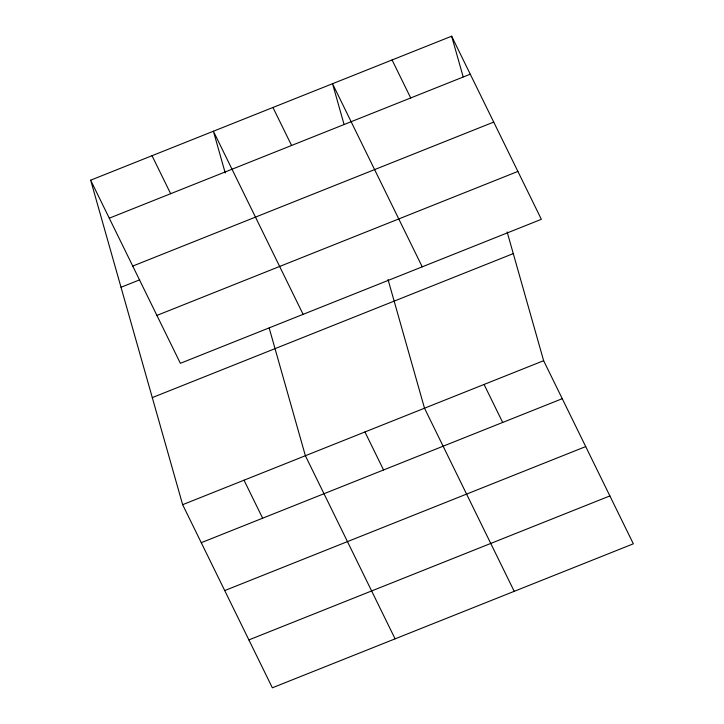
<?xml version="1.0" encoding="UTF-8"?>
<svg xmlns="http://www.w3.org/2000/svg" width="724" height="724" viewBox="0 0 724 724"><rect width="100%" height="100%" fill="white"/><g stroke="black" fill="none" stroke-linecap="round" stroke-linejoin="round"><path stroke-width="1.09" d="M90.663 180.185L451.649 36.2L541.353 219.318L180.367 363.303L90.663 180.185L182.647 504.682L272.351 687.8L633.337 543.814L543.634 360.697L507.144 231.979M109.279 218.186L470.265 74.201M132.736 266.079L493.723 122.085M121.017 287.274L139.741 279.808M156.909 315.42L517.895 171.425M152.293 397.603L513.28 253.608M182.647 504.682L543.634 360.697M201.263 542.683L562.249 398.689M224.721 590.567L585.707 446.581M248.893 639.907L609.88 495.922M392.082 59.956L410.698 97.957M484.066 384.453L502.682 422.454M422.228 266.83L332.524 83.713L344.054 124.41M514.212 591.327L424.508 408.209L388.019 279.491M272.957 107.478L291.573 145.47M364.941 431.966L383.557 469.966M303.103 314.352L213.399 131.234L225.236 173M395.087 638.84L305.383 455.731L269.201 328.09M152.031 155.714L170.647 193.706M244.015 480.202L262.631 518.203M451.649 36.2L463.179 76.889"/></g></svg>
